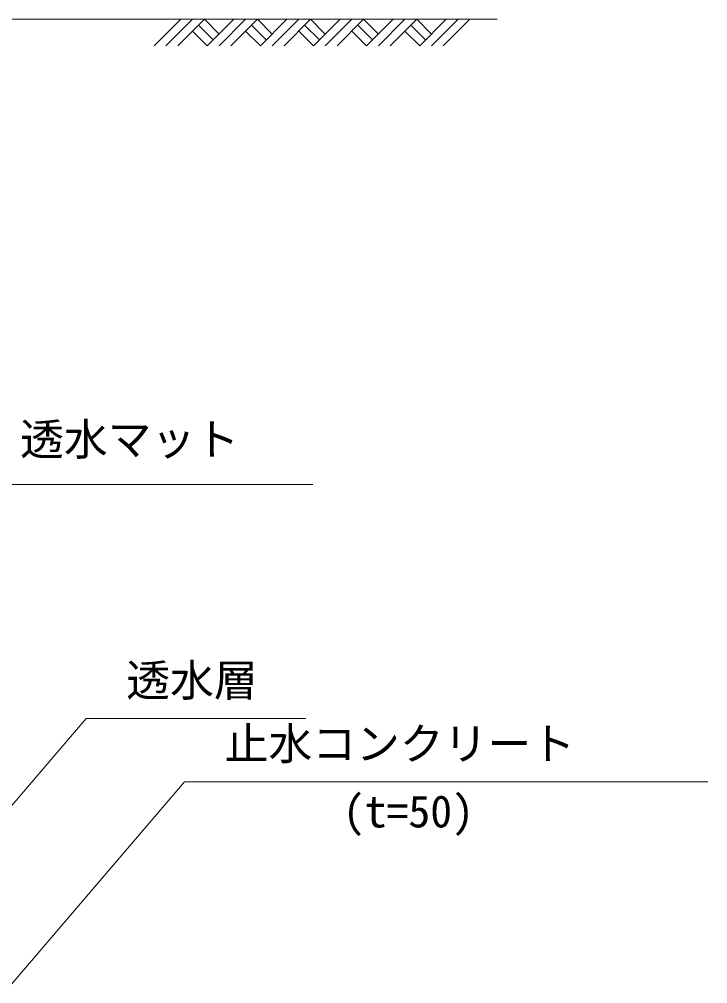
# Model space of a CAD drawing. Units: millimetres, scale not verified. Extents: x -1 to 252299, y 59402 to 118802.
# Drawn here: x 191975 to 197475, y 91817 to 99515 of the extents above; entities that cross this region are included whole.
import ezdxf
from ezdxf.enums import TextEntityAlignment as Align

# ---------------------------------------------------------------- set-up
doc = ezdxf.new("R2010")
doc.units = ezdxf.units.MM
doc.header["$LTSCALE"] = 300
for name, color, linetype, lineweight in [('D-DCR', 7, 'Continuous', 18), ('D-STR', 1, 'Continuous', 18), ('D-STR-HTXT', 7, 'Continuous', 18)]:
    doc.layers.add(name, color=color, linetype=linetype, lineweight=lineweight)
doc.styles.add('ＭＳ ゴシック', font='')
doc.styles.get('ＭＳ ゴシック').set_extended_font_data('MS Gothic')

msp = doc.modelspace()

# ---------------------------------------------------------------- linework, layer by layer
at = {"layer": 'D-DCR'}
for p, q in [((193052.4, 99302.6), (193264.5, 99514.7)), ((193146.7, 99302.6), (193358.8, 99514.7)), ((193240.9, 99302.6), (193453.1, 99514.7)), ((193405.9, 99467.6), (193523.8, 99349.7)), ((193453.1, 99514.7), (193570.9, 99396.8)), ((193476.6, 99302.6), (193688.8, 99514.7)), ((193570.9, 99302.6), (193783.1, 99514.7)), ((193665.2, 99302.6), (193877.3, 99514.7)), ((193830.2, 99467.6), (193948, 99349.7)), ((193877.3, 99514.7), (193995.2, 99396.8)), ((193900.9, 99302.6), (194113, 99514.7)), ((193995.2, 99302.6), (194207.3, 99514.7)), ((194089.5, 99302.6), (194301.6, 99514.7)), ((194254.5, 99467.6), (194372.3, 99349.7)), ((194301.6, 99514.7), (194419.5, 99396.8)), ((194325.2, 99302.6), (194537.3, 99514.7)), ((194419.5, 99302.6), (194631.6, 99514.7)), ((194513.7, 99302.6), (194725.9, 99514.7)), ((194678.7, 99467.6), (194796.6, 99349.7)), ((194725.9, 99514.7), (194843.7, 99396.8)), ((194749.4, 99302.6), (194961.6, 99514.7)), ((194843.7, 99302.6), (195055.8, 99514.7)), ((194938, 99302.6), (195150.1, 99514.7)), ((195103, 99467.6), (195220.8, 99349.7)), ((195150.1, 99514.7), (195268, 99396.8)), ((195173.7, 99302.6), (195385.8, 99514.7)), ((195268, 99302.6), (195480.1, 99514.7)), ((195362.3, 99302.6), (195574.4, 99514.7)), ((193358.8, 99420.4), (193476.6, 99302.6)), ((193783.1, 99420.4), (193900.9, 99302.6)), ((194207.3, 99420.4), (194325.2, 99302.6)), ((194631.6, 99420.4), (194749.4, 99302.6)), ((195055.8, 99420.4), (195173.7, 99302.6))]:
    msp.add_line(p, q, dxfattribs=at)
at = {"layer": 'D-STR'}
msp.add_line((190552.7, 99514.7), (195792.7, 99514.7), dxfattribs=at)
at = {"layer": 'D-STR-HTXT'}
for p, q in [((190764.3, 95800.5), (194318.9, 95800.2)), ((191296.6, 92519.1), (192508.8, 93933.5)), ((192508.8, 93933.5), (194263.1, 93933.5)), ((191914.7, 91816.7), (193295.1, 93427.4)), ((193295.1, 93427.4), (197474.6, 93427.4))]:
    msp.add_line(p, q, dxfattribs=at)

# ---------------------------------------------------------------- texts
at = {"layer": 'D-STR-HTXT', "color": 1, "style": 'ＭＳ ゴシック'}
for s, p in [('透水マット', (191981.1, 95957.4)), ('透水層', (192828.8, 94033.5)), ('止水コンクリート', (193615.1, 93527.4)), ('(t=50)', (194559.8, 92987.3))]:
    msp.add_text(s, height=256.6, dxfattribs=at).set_placement(p, align=Align.BOTTOM_LEFT)

doc.saveas('drawing.dxf')
